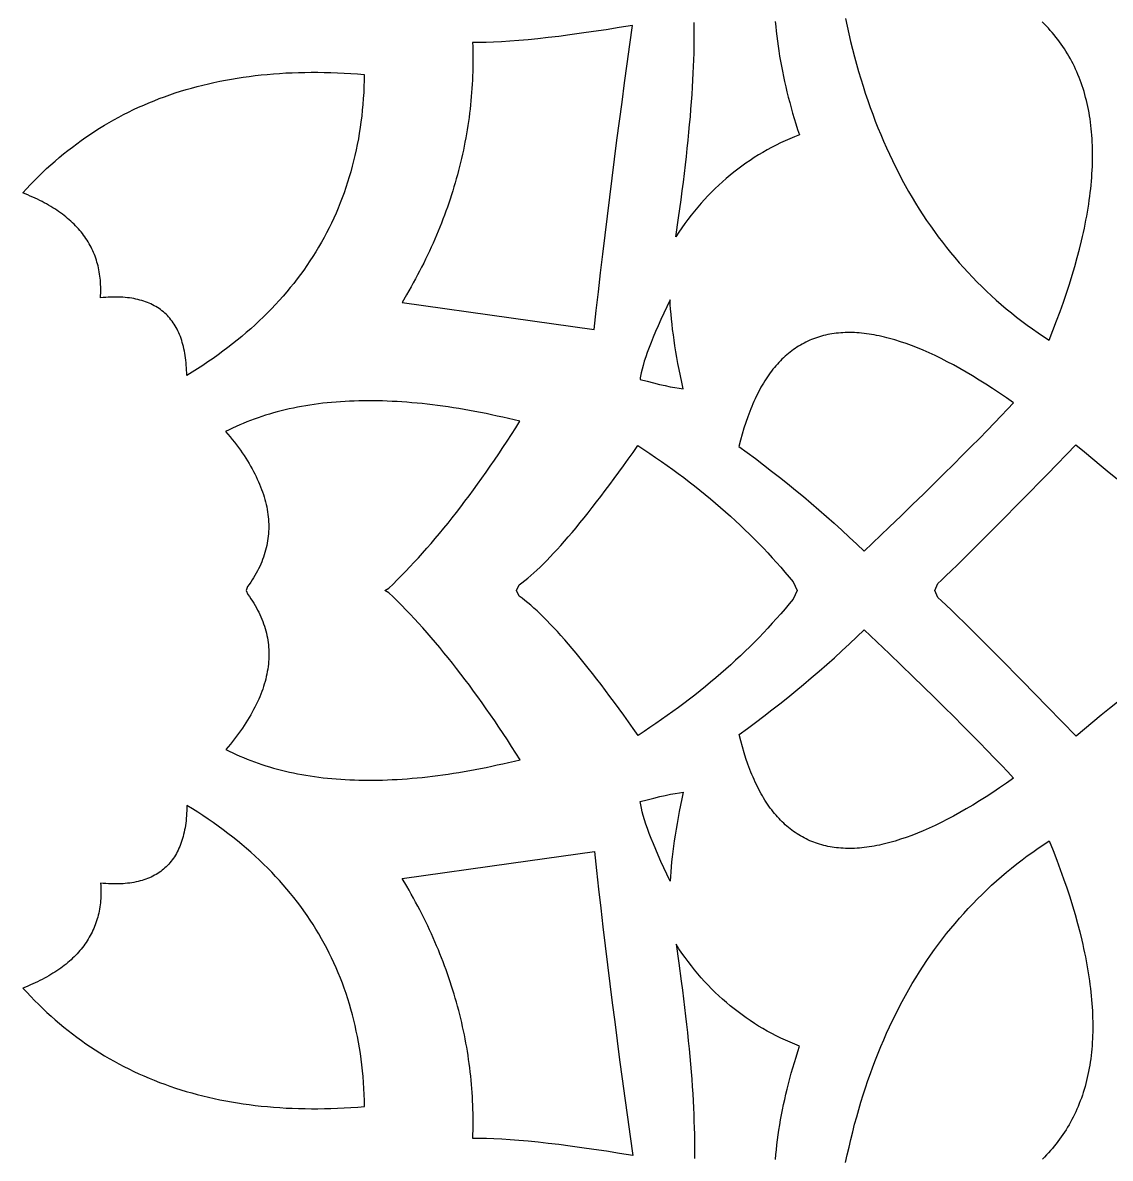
# Model space of a CAD drawing. Extents: x -350 to 350, y -250 to 250.
# Drawn here: x 5.49 to 36.28, y -16.07 to 16.07 of the extents above; entities that cross this region are included whole.
import ezdxf

# ---------------------------------------------------------------- set-up
doc = ezdxf.new("R2010")
doc.units = 0
doc.layers.add('BITMAP_LAYER', color=18, linetype='CONTINUOUS')

msp = doc.modelspace()

# ---------------------------------------------------------------- linework, layer by layer
at = {"layer": 'BITMAP_LAYER'}
for points in [[(26.799, 16.102), (26.81, 15.966), (26.824, 15.829), (26.839, 15.691), (26.856, 15.552), (26.875, 15.412), (26.896, 15.271), (26.919, 15.129), (26.943, 14.987), (26.97, 14.843), (26.998, 14.699), (27.028, 14.553), (27.06, 14.407), (27.093, 14.26), (27.129, 14.112), (27.166, 13.963), (27.205, 13.814), (27.246, 13.663), (27.289, 13.512), (27.334, 13.359), (27.38, 13.206), (27.429, 13.052), (27.479, 12.897), (27.343, 12.843), (27.21, 12.786), (27.078, 12.728), (26.948, 12.667), (26.819, 12.604), (26.692, 12.538), (26.567, 12.47), (26.443, 12.4), (26.322, 12.327), (26.201, 12.252), (26.083, 12.175), (25.966, 12.095), (25.851, 12.014), (25.738, 11.929), (25.626, 11.843), (25.516, 11.754), (25.407, 11.663), (25.301, 11.569), (25.196, 11.473), (25.092, 11.375), (24.991, 11.274), (24.891, 11.171), (24.792, 11.066), (24.696, 10.959), (24.601, 10.849), (24.507, 10.737), (24.416, 10.622), (24.326, 10.505), (24.238, 10.386), (24.151, 10.264), (24.066, 10.14), (23.983, 10.014), (24.06, 10.544), (24.131, 11.059), (24.164, 11.311), (24.195, 11.559), (24.225, 11.804), (24.254, 12.044), (24.281, 12.281), (24.306, 12.515), (24.33, 12.744), (24.353, 12.97), (24.373, 13.192), (24.393, 13.41), (24.41, 13.625), (24.427, 13.836), (24.441, 14.043), (24.454, 14.247), (24.466, 14.447), (24.476, 14.643), (24.485, 14.835), (24.492, 15.024), (24.497, 15.209), (24.501, 15.39), (24.503, 15.567), (24.504, 15.741), (24.504, 15.911), (24.501, 16.078)], [(28.783, 16.194), (28.831, 15.972), (28.88, 15.752), (28.931, 15.535), (28.985, 15.32), (29.04, 15.107), (29.098, 14.896), (29.157, 14.687), (29.218, 14.48), (29.282, 14.275), (29.347, 14.073), (29.415, 13.873), (29.485, 13.675), (29.556, 13.479), (29.63, 13.285), (29.705, 13.093), (29.783, 12.904), (29.863, 12.716), (29.945, 12.531), (30.028, 12.348), (30.114, 12.167), (30.202, 11.988), (30.292, 11.812), (30.384, 11.637), (30.478, 11.465), (30.573, 11.295), (30.671, 11.127), (30.771, 10.961), (30.873, 10.797), (30.977, 10.636), (31.083, 10.476), (31.192, 10.319), (31.302, 10.164), (31.414, 10.011), (31.528, 9.86), (31.644, 9.712), (31.762, 9.565), (31.883, 9.421), (32.005, 9.279), (32.129, 9.139), (32.255, 9.001), (32.384, 8.865), (32.514, 8.731), (32.647, 8.6), (32.781, 8.471), (32.917, 8.343), (33.056, 8.218), (33.196, 8.096), (33.339, 7.975), (33.484, 7.856), (33.63, 7.74), (33.779, 7.626), (33.929, 7.514), (34.082, 7.404), (34.237, 7.296), (34.393, 7.19), (34.552, 7.087), (34.661, 7.36), (34.764, 7.63), (34.863, 7.896), (34.957, 8.159), (35.045, 8.418), (35.129, 8.674), (35.207, 8.926), (35.281, 9.175), (35.349, 9.421), (35.413, 9.663), (35.471, 9.902), (35.498, 10.02), (35.524, 10.137), (35.549, 10.254), (35.573, 10.369), (35.595, 10.484), (35.616, 10.598), (35.636, 10.711), (35.655, 10.823), (35.672, 10.934), (35.688, 11.044), (35.703, 11.154), (35.716, 11.262), (35.729, 11.37), (35.74, 11.477), (35.749, 11.583), (35.758, 11.688), (35.765, 11.793), (35.771, 11.896), (35.776, 11.999), (35.779, 12.101), (35.782, 12.202), (35.783, 12.302), (35.782, 12.401), (35.781, 12.499), (35.778, 12.597), (35.774, 12.693), (35.769, 12.789), (35.762, 12.884), (35.755, 12.978), (35.745, 13.071), (35.735, 13.164), (35.724, 13.255), (35.711, 13.346), (35.697, 13.435), (35.681, 13.524), (35.665, 13.612), (35.647, 13.699), (35.628, 13.786), (35.608, 13.871), (35.586, 13.956), (35.563, 14.04), (35.539, 14.122), (35.514, 14.205), (35.487, 14.286), (35.459, 14.366), (35.43, 14.445), (35.4, 14.524), (35.368, 14.602), (35.335, 14.679), (35.301, 14.755), (35.266, 14.83), (35.229, 14.904), (35.191, 14.977), (35.152, 15.05), (35.112, 15.122), (35.07, 15.193), (35.027, 15.263), (34.983, 15.332), (34.938, 15.4), (34.891, 15.467), (34.843, 15.534), (34.794, 15.6), (34.744, 15.665), (34.692, 15.729), (34.639, 15.792), (34.585, 15.854), (34.529, 15.915), (34.473, 15.976), (34.415, 16.036), (34.355, 16.094)], [(36.486, -3.157), (36.258, -3.34), (36.026, -3.529), (35.792, -3.723), (35.556, -3.922), (35.316, -4.126), (34.507, -3.294), (33.785, -2.557), (33.153, -1.914), (32.869, -1.629), (32.608, -1.367), (32.37, -1.129), (32.153, -0.915), (31.958, -0.724), (31.786, -0.557), (31.636, -0.414), (31.507, -0.295), (31.401, -0.199), (31.315, 0), (31.397, 0.199), (31.503, 0.295), (31.631, 0.414), (31.781, 0.557), (31.953, 0.724), (32.148, 0.915), (32.365, 1.129), (32.603, 1.367), (32.864, 1.629), (33.148, 1.914), (33.78, 2.557), (34.502, 3.294), (35.311, 4.126), (35.551, 3.922), (35.787, 3.723), (36.021, 3.529), (36.253, 3.34), (36.481, 3.157)], [(28.788, -16.194), (28.836, -15.972), (28.885, -15.752), (28.936, -15.535), (28.99, -15.32), (29.045, -15.107), (29.102, -14.896), (29.162, -14.687), (29.223, -14.48), (29.287, -14.275), (29.352, -14.073), (29.42, -13.873), (29.49, -13.675), (29.561, -13.479), (29.635, -13.285), (29.71, -13.093), (29.788, -12.904), (29.868, -12.716), (29.95, -12.531), (30.033, -12.348), (30.119, -12.167), (30.207, -11.988), (30.297, -11.812), (30.389, -11.637), (30.482, -11.465), (30.578, -11.295), (30.676, -11.127), (30.776, -10.961), (30.878, -10.797), (30.982, -10.636), (31.088, -10.476), (31.196, -10.319), (31.307, -10.164), (31.419, -10.011), (31.533, -9.86), (31.649, -9.712), (31.767, -9.565), (31.888, -9.421), (32.01, -9.279), (32.134, -9.139), (32.26, -9.001), (32.389, -8.865), (32.519, -8.731), (32.652, -8.6), (32.786, -8.471), (32.922, -8.343), (33.061, -8.218), (33.201, -8.096), (33.344, -7.975), (33.488, -7.856), (33.635, -7.74), (33.784, -7.626), (33.934, -7.514), (34.087, -7.404), (34.242, -7.296), (34.398, -7.19), (34.557, -7.087), (34.666, -7.36), (34.769, -7.63), (34.868, -7.896), (34.961, -8.159), (35.05, -8.418), (35.134, -8.674), (35.212, -8.926), (35.286, -9.175), (35.354, -9.421), (35.417, -9.663), (35.476, -9.902), (35.503, -10.02), (35.529, -10.137), (35.554, -10.254), (35.578, -10.369), (35.6, -10.484), (35.621, -10.598), (35.641, -10.711), (35.659, -10.823), (35.677, -10.934), (35.693, -11.044), (35.708, -11.154), (35.721, -11.262), (35.733, -11.37), (35.744, -11.477), (35.754, -11.583), (35.763, -11.688), (35.77, -11.793), (35.776, -11.896), (35.781, -11.999), (35.784, -12.101), (35.787, -12.202), (35.788, -12.302), (35.787, -12.401), (35.786, -12.499), (35.783, -12.597), (35.779, -12.693), (35.774, -12.789), (35.767, -12.884), (35.759, -12.978), (35.75, -13.071), (35.74, -13.164), (35.729, -13.255), (35.716, -13.346), (35.702, -13.435), (35.686, -13.524), (35.67, -13.612), (35.652, -13.699), (35.633, -13.786), (35.613, -13.871), (35.591, -13.956), (35.568, -14.04), (35.544, -14.122), (35.519, -14.205), (35.492, -14.286), (35.464, -14.366), (35.435, -14.445), (35.405, -14.524), (35.373, -14.602), (35.34, -14.679), (35.306, -14.755), (35.271, -14.83), (35.234, -14.904), (35.196, -14.977), (35.157, -15.05), (35.117, -15.122), (35.075, -15.193), (35.032, -15.263), (34.988, -15.332), (34.943, -15.4), (34.896, -15.467), (34.848, -15.534), (34.799, -15.6), (34.749, -15.665), (34.697, -15.729), (34.644, -15.792), (34.59, -15.854), (34.534, -15.915), (34.478, -15.976), (34.42, -16.036), (34.36, -16.094)], [(26.804, -16.102), (26.815, -15.966), (26.829, -15.829), (26.844, -15.691), (26.861, -15.552), (26.88, -15.412), (26.901, -15.271), (26.924, -15.129), (26.948, -14.987), (26.975, -14.843), (27.003, -14.699), (27.033, -14.553), (27.065, -14.407), (27.098, -14.26), (27.134, -14.112), (27.171, -13.963), (27.21, -13.814), (27.251, -13.663), (27.294, -13.512), (27.339, -13.359), (27.385, -13.206), (27.434, -13.052), (27.484, -12.897), (27.348, -12.843), (27.215, -12.786), (27.083, -12.728), (26.953, -12.667), (26.824, -12.604), (26.697, -12.538), (26.572, -12.47), (26.448, -12.4), (26.327, -12.327), (26.206, -12.252), (26.088, -12.175), (25.971, -12.095), (25.856, -12.014), (25.743, -11.929), (25.631, -11.843), (25.521, -11.754), (25.412, -11.663), (25.306, -11.569), (25.201, -11.473), (25.097, -11.375), (24.996, -11.274), (24.896, -11.171), (24.797, -11.066), (24.701, -10.959), (24.606, -10.849), (24.512, -10.737), (24.421, -10.622), (24.331, -10.505), (24.243, -10.386), (24.156, -10.264), (24.071, -10.14), (23.988, -10.014), (24.065, -10.544), (24.136, -11.059), (24.169, -11.311), (24.2, -11.559), (24.23, -11.804), (24.259, -12.044), (24.286, -12.281), (24.311, -12.515), (24.335, -12.744), (24.357, -12.97), (24.378, -13.192), (24.398, -13.41), (24.415, -13.625), (24.431, -13.836), (24.446, -14.043), (24.459, -14.247), (24.471, -14.447), (24.481, -14.643), (24.489, -14.835), (24.496, -15.024), (24.502, -15.209), (24.506, -15.39), (24.508, -15.567), (24.509, -15.741), (24.508, -15.911), (24.506, -16.078)]]:
    msp.add_lwpolyline(points, dxfattribs=at)
for points in [[(22.758, 15.995), (22.377, 15.933), (22.009, 15.874), (21.655, 15.82), (21.313, 15.771), (20.984, 15.725), (20.668, 15.684), (20.365, 15.648), (20.076, 15.616), (19.799, 15.588), (19.536, 15.564), (19.285, 15.545), (19.048, 15.53), (18.823, 15.52), (18.612, 15.514), (18.511, 15.512), (18.414, 15.512), (18.319, 15.513), (18.228, 15.514), (18.232, 15.395), (18.235, 15.277), (18.236, 15.158), (18.237, 15.039), (18.236, 14.921), (18.234, 14.803), (18.231, 14.684), (18.227, 14.566), (18.222, 14.448), (18.216, 14.33), (18.209, 14.213), (18.2, 14.095), (18.191, 13.978), (18.18, 13.86), (18.168, 13.743), (18.155, 13.626), (18.141, 13.509), (18.126, 13.392), (18.11, 13.275), (18.093, 13.159), (18.074, 13.042), (18.055, 12.926), (18.034, 12.809), (18.012, 12.693), (17.989, 12.577), (17.965, 12.461), (17.94, 12.346), (17.914, 12.23), (17.887, 12.115), (17.858, 11.999), (17.829, 11.884), (17.798, 11.769), (17.766, 11.654), (17.733, 11.539), (17.699, 11.424), (17.664, 11.309), (17.628, 11.195), (17.591, 11.081), (17.552, 10.966), (17.512, 10.852), (17.472, 10.738), (17.43, 10.624), (17.387, 10.51), (17.343, 10.397), (17.298, 10.283), (17.252, 10.17), (17.204, 10.057), (17.156, 9.943), (17.106, 9.83), (17.055, 9.717), (17.004, 9.605), (16.951, 9.492), (16.897, 9.379), (16.842, 9.267), (16.785, 9.155), (16.728, 9.043), (16.669, 8.931), (16.61, 8.819), (16.549, 8.707), (16.487, 8.595), (16.424, 8.484), (16.36, 8.372), (16.229, 8.15), (19.316, 7.719), (21.67, 7.39), (21.729, 7.922), (21.79, 8.455), (21.851, 8.988), (21.914, 9.523), (21.978, 10.058), (22.043, 10.594), (22.109, 11.13), (22.176, 11.668), (22.245, 12.206), (22.315, 12.745), (22.386, 13.285), (22.458, 13.825), (22.531, 14.366), (22.606, 14.909), (22.682, 15.452)], [(5.489, 11.253), (5.598, 11.373), (5.71, 11.491), (5.822, 11.607), (5.936, 11.721), (6.051, 11.832), (6.167, 11.942), (6.285, 12.049), (6.404, 12.154), (6.525, 12.257), (6.646, 12.358), (6.769, 12.456), (6.894, 12.553), (7.019, 12.647), (7.146, 12.739), (7.274, 12.829), (7.404, 12.917), (7.535, 13.003), (7.667, 13.087), (7.8, 13.168), (7.935, 13.247), (8.071, 13.324), (8.209, 13.399), (8.347, 13.472), (8.487, 13.543), (8.629, 13.611), (8.771, 13.678), (8.915, 13.742), (9.06, 13.804), (9.207, 13.864), (9.355, 13.922), (9.504, 13.977), (9.654, 14.031), (9.806, 14.082), (9.959, 14.131), (10.114, 14.178), (10.27, 14.223), (10.427, 14.266), (10.585, 14.306), (10.745, 14.344), (10.905, 14.381), (11.068, 14.415), (11.231, 14.447), (11.396, 14.477), (11.562, 14.504), (11.73, 14.53), (11.899, 14.553), (12.069, 14.574), (12.24, 14.593), (12.413, 14.61), (12.587, 14.625), (12.762, 14.637), (12.939, 14.648), (13.117, 14.656), (13.296, 14.662), (13.477, 14.666), (13.659, 14.668), (13.842, 14.668), (14.027, 14.665), (14.212, 14.661), (14.4, 14.654), (14.588, 14.645), (14.778, 14.634), (14.969, 14.621), (15.161, 14.605), (15.158, 14.434), (15.152, 14.263), (15.144, 14.094), (15.133, 13.927), (15.12, 13.76), (15.105, 13.595), (15.087, 13.43), (15.067, 13.267), (15.044, 13.106), (15.02, 12.945), (14.992, 12.786), (14.963, 12.628), (14.931, 12.471), (14.896, 12.315), (14.859, 12.161), (14.82, 12.007), (14.779, 11.855), (14.735, 11.705), (14.688, 11.555), (14.639, 11.407), (14.588, 11.26), (14.535, 11.114), (14.479, 10.969), (14.421, 10.825), (14.36, 10.683), (14.297, 10.542), (14.231, 10.402), (14.164, 10.263), (14.093, 10.126), (14.021, 9.99), (13.946, 9.855), (13.868, 9.721), (13.789, 9.588), (13.706, 9.457), (13.622, 9.327), (13.535, 9.198), (13.446, 9.07), (13.354, 8.944), (13.26, 8.819), (13.164, 8.694), (13.065, 8.572), (12.964, 8.45), (12.86, 8.33), (12.754, 8.21), (12.646, 8.092), (12.535, 7.976), (12.422, 7.86), (12.306, 7.746), (12.188, 7.633), (12.068, 7.521), (11.945, 7.41), (11.82, 7.301), (11.693, 7.192), (11.563, 7.085), (11.431, 6.979), (11.296, 6.875), (11.159, 6.771), (11.02, 6.669), (10.878, 6.568), (10.734, 6.469), (10.587, 6.37), (10.438, 6.273), (10.287, 6.177), (10.133, 6.082), (10.132, 6.157), (10.13, 6.232), (10.126, 6.305), (10.121, 6.377), (10.115, 6.447), (10.108, 6.516), (10.099, 6.584), (10.09, 6.65), (10.079, 6.716), (10.067, 6.779), (10.054, 6.842), (10.04, 6.903), (10.025, 6.963), (10.008, 7.022), (9.991, 7.079), (9.972, 7.135), (9.952, 7.19), (9.931, 7.243), (9.908, 7.295), (9.885, 7.346), (9.86, 7.396), (9.834, 7.444), (9.807, 7.491), (9.779, 7.536), (9.749, 7.58), (9.719, 7.623), (9.687, 7.665), (9.654, 7.705), (9.62, 7.744), (9.585, 7.782), (9.548, 7.818), (9.511, 7.853), (9.472, 7.887), (9.432, 7.92), (9.391, 7.951), (9.349, 7.981), (9.305, 8.009), (9.261, 8.036), (9.215, 8.062), (9.168, 8.087), (9.12, 8.11), (9.071, 8.132), (9.02, 8.153), (8.969, 8.172), (8.916, 8.19), (8.862, 8.207), (8.807, 8.222), (8.751, 8.237), (8.693, 8.249), (8.635, 8.261), (8.575, 8.271), (8.514, 8.28), (8.452, 8.288), (8.388, 8.294), (8.324, 8.299), (8.258, 8.302), (8.192, 8.305), (8.124, 8.306), (8.054, 8.305), (7.984, 8.304), (7.913, 8.301), (7.84, 8.297), (7.766, 8.291), (7.691, 8.284), (7.695, 8.349), (7.698, 8.412), (7.699, 8.475), (7.699, 8.537), (7.698, 8.599), (7.696, 8.66), (7.693, 8.721), (7.688, 8.781), (7.682, 8.841), (7.675, 8.9), (7.667, 8.958), (7.658, 9.016), (7.647, 9.073), (7.635, 9.13), (7.622, 9.186), (7.607, 9.242), (7.592, 9.297), (7.575, 9.352), (7.557, 9.406), (7.538, 9.459), (7.517, 9.512), (7.496, 9.564), (7.473, 9.616), (7.449, 9.667), (7.424, 9.718), (7.397, 9.768), (7.369, 9.817), (7.34, 9.866), (7.31, 9.914), (7.279, 9.962), (7.246, 10.009), (7.212, 10.056), (7.177, 10.102), (7.141, 10.148), (7.104, 10.193), (7.065, 10.237), (7.025, 10.281), (6.984, 10.324), (6.942, 10.367), (6.898, 10.409), (6.853, 10.451), (6.807, 10.492), (6.76, 10.532), (6.712, 10.572), (6.662, 10.612), (6.611, 10.651), (6.559, 10.689), (6.506, 10.727), (6.452, 10.764), (6.396, 10.8), (6.339, 10.836), (6.281, 10.872), (6.222, 10.907), (6.161, 10.941), (6.099, 10.975), (6.036, 11.008), (5.972, 11.041), (5.907, 11.073), (5.84, 11.104), (5.772, 11.135), (5.703, 11.165), (5.633, 11.195), (5.561, 11.225)], [(23.819, 8.224), (23.725, 8.031), (23.638, 7.846), (23.555, 7.667), (23.478, 7.496), (23.406, 7.331), (23.34, 7.173), (23.279, 7.022), (23.223, 6.878), (23.173, 6.741), (23.128, 6.611), (23.088, 6.488), (23.054, 6.372), (23.025, 6.263), (23.001, 6.16), (22.983, 6.065), (22.976, 6.02), (22.97, 5.977), (23.166, 5.924), (23.35, 5.877), (23.521, 5.835), (23.679, 5.799), (23.825, 5.768), (23.958, 5.743), (24.078, 5.724), (24.186, 5.71), (24.147, 5.894), (24.11, 6.074), (24.075, 6.251), (24.042, 6.424), (24.011, 6.594), (23.983, 6.76), (23.957, 6.922), (23.933, 7.081), (23.911, 7.237), (23.891, 7.388), (23.874, 7.537), (23.858, 7.681), (23.845, 7.822), (23.834, 7.96), (23.825, 8.094)], [(33.54, 5.315), (33.341, 5.454), (33.145, 5.587), (32.952, 5.716), (32.761, 5.84), (32.572, 5.958), (32.386, 6.072), (32.202, 6.18), (32.021, 6.284), (31.842, 6.383), (31.665, 6.476), (31.491, 6.565), (31.32, 6.648), (31.151, 6.726), (30.984, 6.8), (30.82, 6.868), (30.658, 6.932), (30.499, 6.99), (30.342, 7.043), (30.187, 7.092), (30.111, 7.114), (30.035, 7.135), (29.96, 7.155), (29.886, 7.173), (29.812, 7.191), (29.739, 7.207), (29.666, 7.222), (29.594, 7.235), (29.523, 7.247), (29.452, 7.258), (29.382, 7.268), (29.312, 7.277), (29.243, 7.284), (29.175, 7.29), (29.107, 7.295), (29.04, 7.298), (28.973, 7.3), (28.907, 7.301), (28.842, 7.301), (28.777, 7.299), (28.713, 7.297), (28.65, 7.293), (28.587, 7.287), (28.525, 7.281), (28.463, 7.273), (28.402, 7.264), (28.342, 7.254), (28.282, 7.242), (28.223, 7.229), (28.164, 7.215), (28.106, 7.2), (28.049, 7.183), (27.992, 7.165), (27.936, 7.146), (27.881, 7.126), (27.826, 7.104), (27.772, 7.081), (27.718, 7.057), (27.665, 7.032), (27.612, 7.005), (27.561, 6.977), (27.509, 6.948), (27.459, 6.918), (27.409, 6.886), (27.359, 6.853), (27.311, 6.819), (27.262, 6.784), (27.215, 6.747), (27.168, 6.709), (27.122, 6.67), (27.076, 6.63), (27.031, 6.588), (26.986, 6.545), (26.942, 6.501), (26.899, 6.455), (26.856, 6.409), (26.814, 6.361), (26.773, 6.312), (26.732, 6.261), (26.692, 6.209), (26.652, 6.157), (26.613, 6.102), (26.575, 6.047), (26.537, 5.99), (26.5, 5.932), (26.464, 5.873), (26.428, 5.812), (26.392, 5.751), (26.358, 5.688), (26.323, 5.623), (26.29, 5.558), (26.257, 5.491), (26.225, 5.423), (26.193, 5.354), (26.162, 5.283), (26.132, 5.212), (26.102, 5.139), (26.073, 5.064), (26.016, 4.912), (25.962, 4.755), (25.91, 4.592), (25.861, 4.425), (25.814, 4.252), (25.77, 4.075), (26.003, 3.905), (26.235, 3.733), (26.465, 3.558), (26.694, 3.382), (26.921, 3.204), (27.146, 3.024), (27.37, 2.842), (27.592, 2.658), (27.813, 2.472), (28.032, 2.284), (28.25, 2.094), (28.466, 1.902), (28.68, 1.708), (28.893, 1.512), (29.104, 1.314), (29.313, 1.114), (30.024, 1.794), (30.36, 2.118), (30.683, 2.43), (30.993, 2.731), (31.29, 3.022), (31.573, 3.301), (31.844, 3.569), (32.102, 3.826), (32.346, 4.072), (32.578, 4.307), (32.796, 4.531), (33.002, 4.743), (33.194, 4.945), (33.374, 5.136)], [(15.738, 0), (15.856, 0.066), (15.975, 0.182), (16.095, 0.3), (16.215, 0.421), (16.334, 0.544), (16.454, 0.67), (16.574, 0.798), (16.694, 0.928), (16.813, 1.061), (16.933, 1.196), (17.053, 1.334), (17.172, 1.474), (17.292, 1.617), (17.412, 1.762), (17.532, 1.91), (17.651, 2.059), (17.771, 2.212), (17.891, 2.367), (18.01, 2.524), (18.13, 2.683), (18.25, 2.846), (18.37, 3.01), (18.489, 3.177), (18.609, 3.346), (18.729, 3.518), (18.848, 3.692), (18.968, 3.869), (19.088, 4.048), (19.208, 4.23), (19.327, 4.414), (19.447, 4.6), (19.567, 4.789), (19.404, 4.829), (19.243, 4.867), (19.082, 4.904), (18.922, 4.939), (18.764, 4.973), (18.607, 5.006), (18.45, 5.037), (18.295, 5.067), (18.14, 5.096), (17.987, 5.123), (17.835, 5.148), (17.683, 5.173), (17.533, 5.196), (17.384, 5.217), (17.236, 5.237), (17.089, 5.256), (16.942, 5.273), (16.797, 5.289), (16.653, 5.303), (16.51, 5.316), (16.368, 5.328), (16.227, 5.338), (16.087, 5.347), (15.948, 5.354), (15.81, 5.36), (15.674, 5.365), (15.538, 5.368), (15.403, 5.37), (15.269, 5.371), (15.136, 5.37), (15.005, 5.367), (14.874, 5.363), (14.744, 5.358), (14.616, 5.352), (14.488, 5.344), (14.361, 5.334), (14.236, 5.323), (14.111, 5.311), (13.988, 5.298), (13.865, 5.283), (13.744, 5.266), (13.623, 5.248), (13.504, 5.229), (13.386, 5.209), (13.268, 5.187), (13.152, 5.163), (13.037, 5.138), (12.923, 5.112), (12.809, 5.084), (12.697, 5.055), (12.586, 5.025), (12.476, 4.993), (12.367, 4.96), (12.259, 4.925), (12.152, 4.889), (12.046, 4.852), (11.941, 4.813), (11.837, 4.773), (11.734, 4.731), (11.632, 4.688), (11.531, 4.643), (11.431, 4.597), (11.332, 4.55), (11.235, 4.502), (11.3, 4.425), (11.363, 4.348), (11.424, 4.271), (11.484, 4.195), (11.542, 4.119), (11.598, 4.043), (11.652, 3.968), (11.705, 3.893), (11.755, 3.817), (11.804, 3.743), (11.851, 3.668), (11.897, 3.594), (11.94, 3.519), (11.982, 3.446), (12.022, 3.372), (12.061, 3.298), (12.097, 3.225), (12.132, 3.152), (12.165, 3.08), (12.196, 3.007), (12.226, 2.935), (12.253, 2.863), (12.279, 2.791), (12.303, 2.719), (12.325, 2.648), (12.346, 2.577), (12.365, 2.506), (12.382, 2.435), (12.397, 2.365), (12.41, 2.295), (12.422, 2.225), (12.432, 2.155), (12.44, 2.086), (12.446, 2.017), (12.451, 1.948), (12.453, 1.879), (12.454, 1.81), (12.454, 1.742), (12.451, 1.674), (12.447, 1.606), (12.441, 1.538), (12.433, 1.471), (12.423, 1.404), (12.412, 1.337), (12.398, 1.27), (12.383, 1.204), (12.367, 1.138), (12.348, 1.072), (12.328, 1.006), (12.306, 0.941), (12.282, 0.875), (12.256, 0.81), (12.229, 0.746), (12.199, 0.681), (12.168, 0.617), (12.136, 0.553), (12.101, 0.489), (12.065, 0.425), (12.027, 0.362), (11.987, 0.299), (11.945, 0.236), (11.902, 0.173), (11.856, 0.111), (11.812, 0), (11.861, -0.11), (11.906, -0.173), (11.95, -0.236), (11.991, -0.299), (12.031, -0.362), (12.069, -0.425), (12.106, -0.489), (12.14, -0.553), (12.173, -0.617), (12.204, -0.681), (12.233, -0.745), (12.261, -0.81), (12.286, -0.875), (12.31, -0.941), (12.332, -1.006), (12.353, -1.072), (12.371, -1.138), (12.388, -1.204), (12.403, -1.27), (12.416, -1.337), (12.428, -1.404), (12.437, -1.471), (12.445, -1.538), (12.451, -1.606), (12.456, -1.674), (12.458, -1.742), (12.459, -1.81), (12.458, -1.879), (12.455, -1.947), (12.451, -2.016), (12.445, -2.086), (12.436, -2.155), (12.427, -2.225), (12.415, -2.295), (12.402, -2.365), (12.386, -2.435), (12.369, -2.506), (12.351, -2.577), (12.33, -2.648), (12.308, -2.719), (12.284, -2.791), (12.258, -2.863), (12.23, -2.935), (12.201, -3.007), (12.17, -3.08), (12.137, -3.152), (12.102, -3.225), (12.065, -3.298), (12.027, -3.372), (11.987, -3.446), (11.945, -3.519), (11.902, -3.594), (11.856, -3.668), (11.809, -3.743), (11.76, -3.817), (11.709, -3.893), (11.657, -3.968), (11.602, -4.043), (11.546, -4.119), (11.489, -4.195), (11.429, -4.271), (11.368, -4.348), (11.304, -4.425), (11.239, -4.502), (11.337, -4.55), (11.436, -4.597), (11.536, -4.643), (11.637, -4.688), (11.739, -4.731), (11.841, -4.773), (11.945, -4.813), (12.05, -4.852), (12.156, -4.889), (12.263, -4.925), (12.372, -4.96), (12.481, -4.993), (12.591, -5.025), (12.702, -5.055), (12.814, -5.084), (12.927, -5.112), (13.042, -5.138), (13.157, -5.163), (13.273, -5.187), (13.39, -5.209), (13.509, -5.229), (13.628, -5.248), (13.749, -5.266), (13.87, -5.283), (13.992, -5.298), (14.116, -5.311), (14.241, -5.323), (14.366, -5.334), (14.493, -5.344), (14.62, -5.352), (14.749, -5.358), (14.879, -5.363), (15.009, -5.367), (15.141, -5.37), (15.274, -5.371), (15.408, -5.37), (15.542, -5.368), (15.678, -5.365), (15.815, -5.36), (15.953, -5.354), (16.092, -5.347), (16.232, -5.338), (16.373, -5.328), (16.515, -5.316), (16.658, -5.303), (16.802, -5.289), (16.947, -5.273), (17.093, -5.256), (17.24, -5.237), (17.389, -5.217), (17.538, -5.196), (17.688, -5.173), (17.839, -5.148), (17.992, -5.123), (18.145, -5.096), (18.299, -5.067), (18.455, -5.037), (18.611, -5.006), (18.769, -4.973), (18.927, -4.939), (19.087, -4.904), (19.247, -4.867), (19.409, -4.829), (19.571, -4.789), (19.452, -4.6), (19.332, -4.414), (19.212, -4.23), (19.092, -4.048), (18.973, -3.869), (18.853, -3.692), (18.733, -3.518), (18.614, -3.346), (18.494, -3.177), (18.374, -3.01), (18.255, -2.846), (18.135, -2.683), (18.015, -2.524), (17.895, -2.367), (17.776, -2.212), (17.656, -2.059), (17.536, -1.91), (17.417, -1.762), (17.297, -1.617), (17.177, -1.474), (17.057, -1.334), (16.938, -1.196), (16.818, -1.061), (16.698, -0.928), (16.579, -0.798), (16.459, -0.67), (16.339, -0.544), (16.219, -0.421), (16.1, -0.3), (15.98, -0.182), (15.86, -0.066)], [(19.471, 0), (19.545, 0.156), (19.624, 0.215), (19.705, 0.279), (19.788, 0.347), (19.873, 0.42), (19.96, 0.497), (20.048, 0.579), (20.139, 0.665), (20.232, 0.756), (20.326, 0.851), (20.423, 0.951), (20.522, 1.055), (20.622, 1.165), (20.725, 1.278), (20.83, 1.396), (20.936, 1.519), (21.045, 1.646), (21.155, 1.778), (21.268, 1.914), (21.382, 2.055), (21.499, 2.201), (21.617, 2.351), (21.738, 2.505), (21.86, 2.664), (21.984, 2.828), (22.111, 2.996), (22.239, 3.169), (22.369, 3.346), (22.502, 3.528), (22.636, 3.714), (22.772, 3.905), (22.91, 4.1), (23.079, 3.991), (23.245, 3.88), (23.41, 3.769), (23.573, 3.656), (23.734, 3.542), (23.894, 3.428), (24.051, 3.312), (24.207, 3.196), (24.361, 3.078), (24.514, 2.96), (24.664, 2.84), (24.813, 2.719), (24.96, 2.598), (25.105, 2.476), (25.249, 2.352), (25.391, 2.228), (25.53, 2.102), (25.669, 1.976), (25.805, 1.848), (25.939, 1.72), (26.072, 1.59), (26.203, 1.46), (26.332, 1.329), (26.46, 1.196), (26.585, 1.063), (26.709, 0.929), (26.831, 0.793), (26.952, 0.657), (27.07, 0.52), (27.187, 0.381), (27.302, 0.242), (27.418, 0), (27.307, -0.242), (27.192, -0.381), (27.075, -0.52), (26.957, -0.657), (26.836, -0.793), (26.714, -0.929), (26.59, -1.063), (26.465, -1.196), (26.337, -1.329), (26.208, -1.46), (26.077, -1.59), (25.944, -1.72), (25.81, -1.848), (25.673, -1.976), (25.535, -2.102), (25.395, -2.228), (25.254, -2.352), (25.11, -2.475), (24.965, -2.598), (24.818, -2.719), (24.669, -2.84), (24.519, -2.96), (24.366, -3.078), (24.212, -3.196), (24.056, -3.312), (23.899, -3.428), (23.739, -3.542), (23.578, -3.656), (23.415, -3.769), (23.25, -3.88), (23.084, -3.991), (22.915, -4.1), (22.777, -3.905), (22.641, -3.714), (22.507, -3.528), (22.374, -3.346), (22.244, -3.169), (22.116, -2.996), (21.989, -2.828), (21.865, -2.664), (21.743, -2.505), (21.622, -2.351), (21.504, -2.201), (21.387, -2.055), (21.273, -1.914), (21.16, -1.778), (21.05, -1.646), (20.941, -1.519), (20.835, -1.396), (20.73, -1.278), (20.627, -1.164), (20.527, -1.055), (20.428, -0.951), (20.331, -0.851), (20.237, -0.756), (20.144, -0.665), (20.053, -0.578), (19.964, -0.497), (19.878, -0.419), (19.793, -0.347), (19.71, -0.279), (19.629, -0.215), (19.55, -0.156)], [(33.545, -5.315), (33.346, -5.454), (33.15, -5.587), (32.957, -5.716), (32.766, -5.84), (32.577, -5.958), (32.391, -6.072), (32.207, -6.18), (32.025, -6.284), (31.847, -6.383), (31.67, -6.476), (31.496, -6.565), (31.325, -6.648), (31.155, -6.726), (30.989, -6.8), (30.825, -6.868), (30.663, -6.932), (30.503, -6.99), (30.347, -7.043), (30.192, -7.092), (30.116, -7.114), (30.04, -7.135), (29.965, -7.155), (29.891, -7.173), (29.817, -7.191), (29.744, -7.207), (29.671, -7.222), (29.599, -7.235), (29.527, -7.247), (29.457, -7.258), (29.387, -7.268), (29.317, -7.277), (29.248, -7.284), (29.18, -7.29), (29.112, -7.295), (29.045, -7.298), (28.978, -7.3), (28.912, -7.301), (28.847, -7.301), (28.782, -7.299), (28.718, -7.297), (28.655, -7.293), (28.592, -7.287), (28.53, -7.281), (28.468, -7.273), (28.407, -7.264), (28.347, -7.254), (28.287, -7.242), (28.228, -7.229), (28.169, -7.215), (28.111, -7.2), (28.054, -7.183), (27.997, -7.165), (27.941, -7.146), (27.886, -7.126), (27.831, -7.104), (27.776, -7.081), (27.723, -7.057), (27.67, -7.032), (27.617, -7.005), (27.565, -6.977), (27.514, -6.948), (27.464, -6.918), (27.414, -6.886), (27.364, -6.853), (27.315, -6.819), (27.267, -6.784), (27.22, -6.747), (27.173, -6.709), (27.127, -6.67), (27.081, -6.63), (27.036, -6.588), (26.991, -6.545), (26.947, -6.501), (26.904, -6.455), (26.861, -6.409), (26.819, -6.361), (26.778, -6.312), (26.737, -6.261), (26.697, -6.209), (26.657, -6.157), (26.618, -6.102), (26.58, -6.047), (26.542, -5.99), (26.505, -5.932), (26.468, -5.873), (26.433, -5.812), (26.397, -5.751), (26.363, -5.688), (26.328, -5.623), (26.295, -5.558), (26.262, -5.491), (26.23, -5.423), (26.198, -5.354), (26.167, -5.283), (26.137, -5.212), (26.107, -5.139), (26.078, -5.064), (26.021, -4.912), (25.967, -4.755), (25.915, -4.592), (25.866, -4.425), (25.819, -4.252), (25.775, -4.075), (26.008, -3.905), (26.24, -3.733), (26.47, -3.558), (26.699, -3.382), (26.926, -3.204), (27.151, -3.024), (27.375, -2.842), (27.597, -2.658), (27.818, -2.472), (28.037, -2.284), (28.255, -2.094), (28.47, -1.902), (28.685, -1.708), (28.898, -1.512), (29.109, -1.314), (29.318, -1.114), (30.029, -1.794), (30.365, -2.118), (30.688, -2.43), (30.998, -2.731), (31.295, -3.022), (31.578, -3.301), (31.849, -3.569), (32.107, -3.826), (32.351, -4.072), (32.583, -4.307), (32.801, -4.531), (33.007, -4.743), (33.199, -4.945), (33.379, -5.136)], [(23.824, -8.224), (23.73, -8.031), (23.643, -7.846), (23.56, -7.667), (23.483, -7.496), (23.411, -7.331), (23.345, -7.173), (23.284, -7.022), (23.228, -6.878), (23.178, -6.741), (23.133, -6.611), (23.093, -6.488), (23.059, -6.372), (23.03, -6.263), (23.006, -6.16), (22.988, -6.065), (22.981, -6.02), (22.975, -5.977), (23.171, -5.924), (23.355, -5.877), (23.526, -5.835), (23.684, -5.799), (23.83, -5.768), (23.963, -5.743), (24.083, -5.724), (24.191, -5.71), (24.152, -5.894), (24.114, -6.074), (24.08, -6.251), (24.047, -6.424), (24.016, -6.594), (23.988, -6.76), (23.962, -6.922), (23.938, -7.081), (23.916, -7.237), (23.896, -7.388), (23.878, -7.537), (23.863, -7.681), (23.85, -7.822), (23.839, -7.96), (23.83, -8.094)], [(5.493, -11.253), (5.603, -11.373), (5.714, -11.491), (5.827, -11.607), (5.941, -11.721), (6.056, -11.832), (6.172, -11.942), (6.29, -12.049), (6.409, -12.154), (6.529, -12.257), (6.651, -12.358), (6.774, -12.456), (6.898, -12.553), (7.024, -12.647), (7.151, -12.739), (7.279, -12.829), (7.409, -12.917), (7.539, -13.003), (7.672, -13.087), (7.805, -13.168), (7.94, -13.247), (8.076, -13.324), (8.213, -13.399), (8.352, -13.472), (8.492, -13.543), (8.633, -13.611), (8.776, -13.678), (8.92, -13.742), (9.065, -13.804), (9.212, -13.864), (9.36, -13.922), (9.509, -13.977), (9.659, -14.031), (9.811, -14.082), (9.964, -14.131), (10.118, -14.178), (10.274, -14.223), (10.431, -14.266), (10.59, -14.306), (10.749, -14.344), (10.91, -14.381), (11.072, -14.415), (11.236, -14.447), (11.401, -14.477), (11.567, -14.504), (11.735, -14.53), (11.903, -14.553), (12.074, -14.574), (12.245, -14.593), (12.418, -14.61), (12.592, -14.625), (12.767, -14.637), (12.944, -14.648), (13.122, -14.656), (13.301, -14.662), (13.482, -14.666), (13.664, -14.668), (13.847, -14.668), (14.031, -14.665), (14.217, -14.661), (14.404, -14.654), (14.593, -14.645), (14.782, -14.634), (14.974, -14.621), (15.166, -14.605), (15.163, -14.434), (15.157, -14.263), (15.148, -14.094), (15.138, -13.927), (15.125, -13.76), (15.11, -13.595), (15.092, -13.43), (15.072, -13.267), (15.049, -13.106), (15.024, -12.945), (14.997, -12.786), (14.967, -12.628), (14.935, -12.471), (14.901, -12.315), (14.864, -12.161), (14.825, -12.007), (14.783, -11.855), (14.739, -11.705), (14.693, -11.555), (14.644, -11.407), (14.593, -11.26), (14.539, -11.114), (14.484, -10.969), (14.425, -10.825), (14.365, -10.683), (14.302, -10.542), (14.236, -10.402), (14.168, -10.263), (14.098, -10.126), (14.025, -9.99), (13.95, -9.855), (13.873, -9.721), (13.793, -9.588), (13.711, -9.457), (13.627, -9.327), (13.54, -9.198), (13.45, -9.07), (13.359, -8.944), (13.265, -8.819), (13.168, -8.694), (13.069, -8.572), (12.968, -8.45), (12.865, -8.33), (12.759, -8.21), (12.65, -8.092), (12.539, -7.976), (12.426, -7.86), (12.311, -7.746), (12.193, -7.633), (12.073, -7.521), (11.95, -7.41), (11.825, -7.301), (11.697, -7.192), (11.568, -7.085), (11.435, -6.979), (11.301, -6.875), (11.164, -6.771), (11.024, -6.669), (10.883, -6.568), (10.738, -6.469), (10.592, -6.37), (10.443, -6.273), (10.292, -6.177), (10.138, -6.082), (10.137, -6.157), (10.134, -6.232), (10.131, -6.305), (10.126, -6.377), (10.12, -6.447), (10.113, -6.516), (10.104, -6.584), (10.095, -6.65), (10.084, -6.716), (10.072, -6.779), (10.059, -6.842), (10.045, -6.903), (10.03, -6.963), (10.013, -7.022), (9.995, -7.079), (9.976, -7.135), (9.956, -7.19), (9.935, -7.243), (9.913, -7.295), (9.889, -7.346), (9.865, -7.396), (9.839, -7.444), (9.812, -7.491), (9.783, -7.536), (9.754, -7.58), (9.723, -7.623), (9.692, -7.665), (9.659, -7.705), (9.625, -7.744), (9.59, -7.782), (9.553, -7.818), (9.516, -7.853), (9.477, -7.887), (9.437, -7.92), (9.396, -7.951), (9.354, -7.981), (9.31, -8.009), (9.266, -8.036), (9.22, -8.062), (9.173, -8.087), (9.125, -8.11), (9.075, -8.132), (9.025, -8.153), (8.973, -8.172), (8.921, -8.19), (8.867, -8.207), (8.812, -8.222), (8.755, -8.237), (8.698, -8.249), (8.639, -8.261), (8.58, -8.271), (8.519, -8.28), (8.456, -8.288), (8.393, -8.294), (8.329, -8.299), (8.263, -8.302), (8.196, -8.305), (8.128, -8.306), (8.059, -8.305), (7.989, -8.304), (7.917, -8.301), (7.845, -8.297), (7.771, -8.291), (7.696, -8.284), (7.7, -8.349), (7.702, -8.412), (7.704, -8.475), (7.704, -8.537), (7.703, -8.599), (7.701, -8.66), (7.698, -8.721), (7.693, -8.781), (7.687, -8.841), (7.68, -8.9), (7.672, -8.958), (7.662, -9.016), (7.652, -9.073), (7.64, -9.13), (7.626, -9.186), (7.612, -9.242), (7.597, -9.297), (7.58, -9.352), (7.562, -9.406), (7.543, -9.459), (7.522, -9.512), (7.5, -9.564), (7.478, -9.616), (7.453, -9.667), (7.428, -9.718), (7.402, -9.768), (7.374, -9.817), (7.345, -9.866), (7.315, -9.914), (7.283, -9.962), (7.251, -10.009), (7.217, -10.056), (7.182, -10.102), (7.146, -10.148), (7.108, -10.193), (7.07, -10.237), (7.03, -10.281), (6.989, -10.324), (6.946, -10.367), (6.903, -10.409), (6.858, -10.451), (6.812, -10.492), (6.765, -10.532), (6.717, -10.572), (6.667, -10.612), (6.616, -10.651), (6.564, -10.689), (6.511, -10.727), (6.456, -10.764), (6.401, -10.8), (6.344, -10.836), (6.286, -10.872), (6.226, -10.907), (6.166, -10.941), (6.104, -10.975), (6.041, -11.008), (5.977, -11.041), (5.911, -11.073), (5.845, -11.104), (5.777, -11.135), (5.708, -11.165), (5.637, -11.195), (5.566, -11.225)], [(22.763, -15.995), (22.382, -15.933), (22.014, -15.874), (21.66, -15.82), (21.318, -15.771), (20.989, -15.725), (20.673, -15.684), (20.37, -15.648), (20.081, -15.616), (19.804, -15.588), (19.541, -15.564), (19.29, -15.545), (19.053, -15.53), (18.828, -15.52), (18.617, -15.514), (18.516, -15.512), (18.418, -15.512), (18.324, -15.513), (18.233, -15.514), (18.237, -15.395), (18.24, -15.277), (18.241, -15.158), (18.242, -15.039), (18.241, -14.921), (18.239, -14.803), (18.236, -14.684), (18.232, -14.566), (18.227, -14.448), (18.221, -14.33), (18.214, -14.213), (18.205, -14.095), (18.196, -13.978), (18.185, -13.86), (18.173, -13.743), (18.16, -13.626), (18.146, -13.509), (18.131, -13.392), (18.115, -13.275), (18.098, -13.159), (18.079, -13.042), (18.06, -12.926), (18.039, -12.809), (18.017, -12.693), (17.994, -12.577), (17.97, -12.461), (17.945, -12.346), (17.919, -12.23), (17.892, -12.115), (17.863, -11.999), (17.834, -11.884), (17.803, -11.769), (17.771, -11.654), (17.738, -11.539), (17.704, -11.424), (17.669, -11.309), (17.633, -11.195), (17.595, -11.081), (17.557, -10.966), (17.517, -10.852), (17.477, -10.738), (17.435, -10.624), (17.392, -10.51), (17.348, -10.397), (17.303, -10.283), (17.257, -10.17), (17.209, -10.057), (17.161, -9.943), (17.111, -9.83), (17.06, -9.717), (17.009, -9.605), (16.956, -9.492), (16.902, -9.379), (16.847, -9.267), (16.79, -9.155), (16.733, -9.043), (16.674, -8.931), (16.615, -8.819), (16.554, -8.707), (16.492, -8.595), (16.429, -8.484), (16.365, -8.372), (16.234, -8.15), (19.321, -7.719), (21.675, -7.39), (21.734, -7.922), (21.795, -8.455), (21.856, -8.988), (21.919, -9.523), (21.983, -10.058), (22.048, -10.594), (22.114, -11.13), (22.181, -11.668), (22.25, -12.206), (22.32, -12.745), (22.391, -13.285), (22.463, -13.825), (22.536, -14.366), (22.611, -14.909), (22.686, -15.452)]]:
    msp.add_lwpolyline(points, close=True, dxfattribs=at)

doc.saveas('drawing.dxf')
